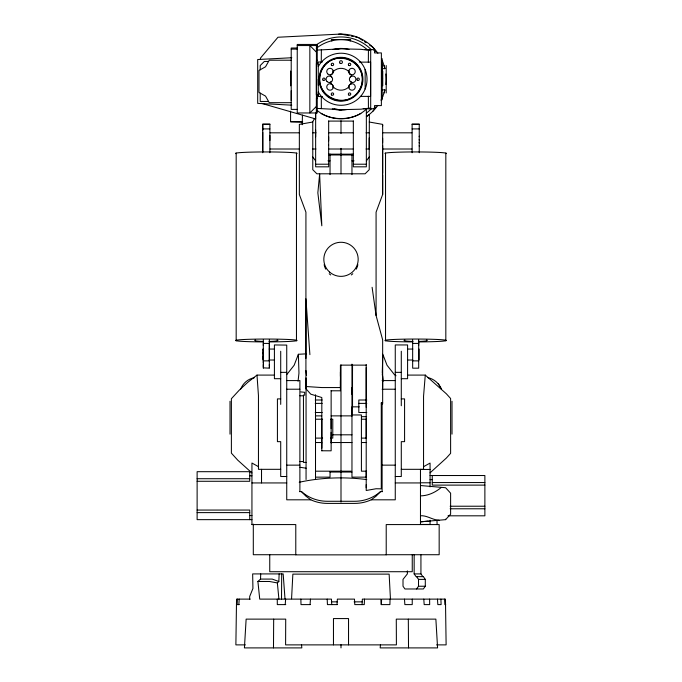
<?xml version="1.0" encoding="UTF-8"?>
<svg xmlns="http://www.w3.org/2000/svg" width="682" height="682" viewBox="0 0 682 682"><rect width="100%" height="100%" fill="white"/><g stroke="black" fill="none" stroke-linecap="round" stroke-linejoin="round"><path stroke-width="1.02" d="M262.758 152.734L262.758 132.299M262.758 129.989L262.758 124.422L269.884 124.422M269.339 367.018L269.339 368.178L263.312 367.845M263.312 367.018L263.312 364.486M263.312 363.003L263.312 343.421L269.339 343.421L269.339 360.872L263.312 360.872L263.312 368.178M269.339 367.845L269.339 364.486M269.884 140.501L269.884 135.334M291.214 100.569L291.214 90.791M305.92 358.374L305.92 212.17L299.347 194.498L299.347 124.38L312.774 122.018L312.774 169.69L316.883 173.799L365.117 173.799L369.226 169.69L369.226 137.943M315.51 412.789L315.51 407.87M315.647 136.809L315.647 113.4M316.431 63.4L316.431 60.587L317.249 60.272M318.255 85.284L318.255 79.257M331.137 432.337L331.137 450.811L321.819 450.768M321.819 448.168L321.819 443.147M321.819 442.959L321.819 397.529L310.753 394.153L305.92 388.689L305.92 298.801L309.892 354.649M328.664 145.113L328.664 136.809M331.137 442.959L331.137 390.454M340.42 371.937L340.42 387.555L321.819 387.555L305.92 386.515M351.963 415.994L351.963 387.555M352.509 407.819L352.509 364.597M366.208 487.732L366.208 470.955M366.208 364.452L366.208 476.752M382.201 99.811L382.201 64.722M382.653 387.734L382.653 375.825M381.281 403.863L382.653 403.863L382.653 339.858L376.08 315.519L376.08 212.17L382.653 194.498L382.653 138.318M382.653 125.991L382.653 124.38L369.226 122.018M418.688 345.561L418.688 341.085M419.242 146.093L419.242 145.624M419.242 142.93L419.242 142.359M419.242 140.057L419.242 139.478M419.242 136.707L419.242 136.212M273.482 647.9L273.678 619.128M281.513 599.12L281.692 573.912M321.273 62.514L321.358 49.871M368.425 51.176L368.365 60.246A674.114 228.18 -90 0 0 368.34 62.267M412.26 599.12L412.218 604.602L404.869 604.602L404.477 599.12M250.328 599.12L236.543 599.12L235.878 644.882L245.384 644.882M381.357 604.602L381.613 599.12L445.457 599.12L446.122 644.882L436.616 644.882M382.27 372.781L382.807 354.282L387.026 365.254L394.409 374.606L396.012 375.748M390.053 599.12L389.899 604.602L381.195 604.602L380.829 599.12L362.355 599.12L362.074 604.602M331.725 604.602L331.443 599.12L259.723 599.12L257.907 581.482L260.524 579.086L260.729 573.912M278.912 599.12L277.369 582.931L278.836 581.499L279.143 573.912M249.603 599.12L249.723 596.383L252.928 588.489L252.655 573.912L283.175 573.912L284.991 598.753M237.396 599.12L237.148 604.602L239.194 604.602M364.512 599.12L364.256 604.602L354.785 604.602L354.478 599.12L337.36 599.12L337.019 604.602M291.564 598.779L292.859 574.125L389.141 574.125L390.436 598.779M238.845 604.602L239.203 599.12M310.063 604.602L310.463 599.12M285.212 604.602L285.639 599.12M385.85 84.508L386.072 81.985A45.148 45.148 0 0 0 386.072 76.529L385.85 74.006M380.454 644.882L380.172 647.9L437.58 647.9L435.866 619.128L396.285 619.128L396.404 644.882L285.596 644.882L285.715 619.128L246.134 619.128L244.42 647.9L301.828 647.9L301.546 644.882M298.051 381.289L298.963 373.105L298.375 354.282L306.414 353.847M407.589 375.091L425.278 375.091L423.548 396.268L423.548 469.318L401.289 469.318M305.92 388.689L306.525 384.546M381.784 89.862L384.895 89.862L384.026 92.957M298.375 354.282L294.155 365.245L286.772 374.597M240.635 389.192C242.877 383.361 248.078 378.732 254.326 377.768M312.637 121.993L314.47 118.608L315.647 118.949L315.647 113.127M372.935 111.192L375.808 106.878M381.57 98.259L382.721 96.537M416.574 588.984L418.509 586.239L418.509 579.385L416.574 576.648M414.153 554.722L414.153 573.912L416.088 576.648L423.36 576.648L425.295 579.385L425.295 586.239L423.36 588.984L404.946 588.984L403.011 586.239L403.011 579.385L407.367 573.912L407.367 570.877M366.353 160.85L369.363 156.843M428.228 521.099L420.47 521.841L445.619 519.641L450.614 514.177L450.614 493.188L445.619 487.724L420.47 485.524M382.108 491.56L380.599 491.56L376.123 496.138L371.187 499.812A38.371 37.067 0 0 1 354.7 503.401L327.3 503.401A38.371 37.067 0 0 1 310.813 499.812L286.738 499.812L286.738 345.092L274.411 344.947L274.411 378.706L280.711 378.706M316.431 106.383L309.85 112.965L309.85 45.549L316.431 52.13M430.061 472.848L446.386 458.023L450.614 453.342L450.614 398.51L446.386 393.829L425.278 375.091M274.411 375.091L256.995 375.091L247.83 382.261L239.271 390.147L231.386 398.706L231.386 453.146L237.788 460.197L251.939 472.95M316.968 110.296C330.651 122.01 353.25 121.575 366.353 109.146L366.353 166.826L353.336 166.826L353.336 120.953M441.186 487.528C435.304 492.421 428.219 495.78 420.47 495.874M330.847 74.705L332.305 73.861L333.148 72.403L333.148 70.706M330.199 82.411L331.657 81.567M350.343 76.947L351.801 76.103A3.265 3.265 0 0 1 355.799 80.101A3.265 3.265 0 0 1 350.343 81.567A3.265 3.265 0 0 1 351.801 76.103M351.153 83.809A3.265 3.265 0 0 0 349.695 89.265A3.265 3.265 0 0 0 355.152 87.808A3.265 3.265 0 0 0 351.153 83.809L349.695 84.653L348.852 86.111L348.852 87.808M423.548 466.701L430.061 463.078L430.061 486.871M360.863 113.476C348.647 120.296 333.353 120.296 321.137 113.476M336.081 49.402L341 48.431M260.43 59.385L260.43 58.149L277.966 37.246L338.707 34.16A45.839 45.839 0 0 1 341 34.1L349.133 35.72M338.673 34.16L338.707 34.16A45.276 45.276 0 0 1 341 34.1A45.148 45.148 0 0 1 377.896 53.23M317.249 50.084L341.094 48.84L360.983 49.317L370.693 50.587L370.693 107.927L360.983 109.197L341.094 109.674L317.249 108.429M291.802 57.74L257.694 59.522L257.694 103.374L291.785 105.156M439.055 520.213C432.669 520.093 427.145 515.294 420.47 515.745M297.241 45.549L317.249 45.549M297.241 48.013L291.214 48.013L291.214 109.401L297.241 109.401M291.214 49.113L297.241 49.113M291.18 60.212L269.254 60.212L265.545 66.776L258.981 70.485L258.981 92.411L265.545 96.128L269.254 102.684L291.18 102.684M268.555 61.448L264.326 61.448L260.209 65.557L260.209 69.786M322.373 61.994L318.255 61.994L318.255 66.589A26.035 26.035 0 0 1 357.632 59.223A26.035 26.035 0 0 1 357.632 99.291A26.035 26.035 0 0 1 318.255 91.917L318.255 96.52L322.373 96.52M359.32 62.13L370.599 62.13L370.599 96.384L360.352 96.384M381.784 68.652L384.895 68.652L384.026 65.557M268.555 101.456L260.209 101.456L260.209 93.11M302.441 115.139L302.22 124.704M328.664 121.089L353.336 121.089M412.116 124.422L419.242 124.422M262.758 128.907L269.884 128.907M412.116 128.907L419.242 128.907M270.081 132.82L299.347 132.82M312.774 132.82L315.971 132.82M328.75 132.82L353.25 132.82M366.029 132.82L369.226 132.82M382.653 132.82L411.919 132.82M270.081 149.008L299.347 149.008M312.774 149.008L315.971 149.008M328.75 149.008L353.25 149.008M366.029 149.008L369.226 149.008L369.363 114.397L366.353 116.631A45.148 45.148 0 0 0 377.828 105.386M382.653 149.008L411.919 149.008M328.664 154.166L353.336 154.166M328.664 154.967L353.336 154.967M327.982 160.85L330.037 160.85M351.963 160.85L354.018 160.85M315.647 164.209L328.664 164.209M353.336 164.209L366.353 164.209M412.661 343.421L418.688 343.421M269.177 349.056L274.411 349.056M407.589 349.056L412.823 349.056M269.177 360.019L274.411 360.019M407.589 360.019L412.823 360.019M412.661 360.872L418.688 360.872M366.208 365.126L340.42 365.126L340.42 376.336M280.711 372.355L286.738 372.355M395.262 372.346L401.289 372.346M401.289 378.706L407.589 378.706L407.589 344.947L395.262 344.947L395.262 499.812L371.187 499.812M286.738 380.582L299.892 380.582L299.892 491.765M382.108 380.582L395.262 380.582M286.738 389.217L299.892 389.217M382.108 389.217L395.262 389.217M331.137 390.795L340.42 390.795L340.42 380.59M299.892 395.782L303.456 395.782M280.711 398.902L277.421 398.902L277.421 441.655L280.711 441.655L280.711 476.505L286.738 476.505M401.289 398.902L404.579 398.902L404.579 441.655L401.289 441.655L401.289 476.505L395.262 476.505M315.212 400.002L322.194 400.002M366.788 400.002L358.809 400.002L358.809 412.508L366.788 412.508M382.653 402.644L381.281 402.644L381.281 488.832L376.08 488.747L366.208 490.486L366.208 484.621M315.212 403.386L322.194 403.386M358.809 403.386L366.788 403.386M359.261 406.847L351.963 406.847L351.963 471.185L315.51 471.185M315.212 412.508L322.194 412.508M351.963 414.963L361.417 414.963L361.417 471.185L366.601 471.185M315.51 415.875L321.759 415.875M331.137 415.875L351.963 415.875M361.417 416.676L366.601 416.676M315.51 419.217L322.62 419.217M330.744 419.217L332.782 419.217L332.782 438.108L330.744 438.108M361.417 419.217L366.456 419.217M332.177 434.809L351.963 434.809M315.51 438.108L322.62 438.108M361.417 438.108L366.456 438.108M315.51 442.533L321.759 442.533M331.137 442.533L351.963 442.533M361.417 442.533L366.601 442.533M299.892 461.552L303.456 461.552M306.056 462.396L303.456 462.396L303.456 394.929M286.738 465.141L299.892 465.141M382.108 465.141L395.262 465.141M280.711 469.318L258.452 469.327L258.452 395.569L256.995 375.091M420.47 469.446L430.061 469.446M251.206 471.688L197.124 471.688L197.124 519.65L251.939 519.65M330.037 472.038L351.963 472.038M430.061 475.524L484.876 475.524L484.876 515.814L448.04 515.814M249.74 475.797L251.939 475.797M315.442 477.144L330.037 477.144L330.037 471.876M366.558 477.144L351.963 477.144L351.963 471.876M197.124 478.721L249.74 478.721M430.061 479.634L432.26 479.634M197.124 481.279L249.74 481.279L249.74 471.688M432.26 482.558L484.876 482.558M420.47 482.788L430.061 482.788M251.939 482.941L286.738 482.941M395.262 482.941L420.47 482.941M484.876 485.115L432.26 485.115L432.26 475.524M299.892 491.56L301.401 491.56A38.363 37.058 0 0 0 327.3 501.279L354.7 501.279A38.363 37.058 0 0 0 380.599 491.56M450.146 506.223L484.876 506.223M450.146 508.781L484.876 508.781M197.124 510.059L249.74 510.059L249.74 519.65M197.124 512.617L249.74 512.617M249.74 515.532L251.939 515.532M251.939 524.441L253.303 524.441M420.47 524.441L430.061 524.441L430.061 520.23M295.869 554.722L253.303 554.722L253.303 524.16M386.131 554.722L439.165 554.722L439.165 524.577L386.217 524.577L386.217 554.858L295.783 554.858L295.783 524.577L251.939 524.577L251.939 463.018L258.452 466.65M414.153 573.912L420.93 573.912L422.874 576.648M260.524 579.086L272.186 579.086L278.836 581.499M418.509 579.385L425.295 579.385M257.907 581.482L269.509 581.482L277.369 582.931M418.509 586.239L425.295 586.239M331.512 601.856L337.385 601.856M354.111 601.856L362.202 601.856M285.775 604.602L277.31 604.602L277.267 599.12M310.404 604.602L301.009 604.602L300.864 599.12M337.334 604.602L327.437 604.602L327.198 599.12M445.687 604.602L444.886 604.602L444.562 599.12M290.575 111.183L290.575 121.737L302.203 121.89M290.575 121.737L302.765 121.967M365.075 49.411C367.709 50.272 376.063 47.501 374.529 52.932L381.374 52.923L381.374 105.591L374.529 105.591L374.529 108.165L371.92 108.941L363.25 108.677M300.779 391.92L304.692 392.295L304.692 395.432M351.162 36.12L353.199 36.53M355.228 36.93L358.28 37.536L362.594 40.417M334.12 108.719L341 110.083M261.445 103.332L315.647 118.949M427.691 377.555C433.829 378.885 438.986 383.173 441.339 389.004L438.245 383.642M317.249 98.242L316.431 97.927L316.431 112.965L316.431 45.549M351.153 74.705L349.695 73.861L348.852 72.403L348.852 70.706M350.343 81.567L351.801 82.411M330.199 76.103L331.657 76.947M330.847 83.809L332.305 84.653L333.148 86.111L333.148 87.808A3.265 3.265 0 0 1 327.692 89.265A3.265 3.265 0 0 1 329.159 83.809A3.265 3.265 0 0 1 333.148 87.808M364.316 41.568L366.038 42.719M369.482 45.021L372.935 47.322L375.808 51.636M310.813 499.812L305.877 496.138L301.401 491.56M312.637 156.843L315.647 160.85M381.57 60.255L382.721 61.977M372.108 287.293L376.08 315.519M305.92 370.462L306.525 375.432M382.244 373.813L383.131 381.204M423.786 599.12L424.187 604.602L429.677 604.602L429.609 599.12M437.46 599.12L437.835 604.602L441.092 604.602L440.913 599.12M436.966 520.434L437.111 524.577M368.425 107.338L368.365 98.268A674.114 228.18 -90 0 1 368.34 96.247M408.322 619.128L408.518 647.9M321.282 96.972L321.358 108.643M452.004 401.263L452.004 434.144M445.823 153.092L445.823 340.761M445.619 519.181L445.619 519.641M420.93 554.722L420.93 573.912M420.47 469.318L420.47 524.577M419.242 152.734L419.242 124.013L412.116 124.013L412.116 152.734M419.106 349.056L419.106 360.019M418.688 339.713L418.688 368.178L412.661 368.178L412.661 339.713M412.252 554.722L412.252 571.712L269.748 571.712L269.748 554.722M401.289 351.256L401.289 405.756M386.217 65.557L386.217 92.957M385.535 153.092L385.535 340.761M382.747 71.064L382.747 78.277M382.747 78.583L382.747 85.821M382.653 125.036L382.653 142.683M382.653 145.624L382.653 173.211M382.653 175.01L382.653 194.498M382.201 58.703L382.201 71.388M382.108 402.951L382.108 491.765M366.208 367.581L366.208 407.393M366.208 419.072L366.208 438.253M352.509 364.657L352.509 371.008M352.509 389.473L352.509 407.546M351.963 154.072L351.963 174.652M351.963 364.128L351.963 394.409M348.673 39.522L348.673 40.443L350.591 40.869L350.591 39.522L331.409 39.522L331.409 40.869L333.327 40.443L333.327 39.522M348.536 644.882L348.536 618.574L333.464 618.574L333.464 644.882M341 120.714L341 133.476M341 148.352L341 173.833M341 364.955L341 502.097M341 644.703L341 647.9M331.137 419.072L331.137 428.663M330.037 154.072L330.037 174.652M328.664 120.953L328.664 140.918M328.664 144.968L328.664 166.826L315.647 166.826L315.647 129.955M321.819 419.072L321.819 450.811M318.255 64.696L318.255 95.011M317.249 64.185L317.249 44.449L297.241 44.449L297.241 112.965L317.249 112.965L317.249 94.329M316.337 63.503L316.337 95.011M315.51 394.75L315.51 479.523M306.056 377.93L306.056 479.523M296.465 153.092L296.465 340.761M290.668 71.064L290.668 78.277M290.668 78.583L290.668 85.821M280.711 351.256L280.711 404.383M269.884 152.734L269.884 124.013L262.758 124.013L262.758 151.933M269.339 339.713L269.339 366.055M263.312 339.713L263.312 345.561M263.312 349.073L263.312 350.318M263.312 351.98L263.312 354.026M263.312 356.149L263.312 359.38M262.894 349.056L262.894 360.019M261.53 469.318L261.53 482.941M236.177 153.092L236.177 340.761M230.013 401.263L230.013 434.144M306.15 468.193A162.7 87.415 0 0 1 299.901 467.23M299.245 482.259A109.069 58.601 0 0 1 366.78 479.599M385.535 153.655A30.733 1.432 0 0 1 415.67 151.941A30.733 1.432 0 0 1 445.823 153.655M412.636 341.904A30.733 1.432 0 0 1 389.584 339.721A30.733 1.432 0 0 1 441.774 339.73A30.733 1.432 0 0 1 418.722 341.904M236.168 153.655A30.733 1.432 0 0 1 266.364 151.941A30.733 1.432 0 0 1 296.457 153.655M263.278 341.904A30.733 1.432 0 0 1 240.226 339.73A30.733 1.432 0 0 1 292.416 339.721A30.733 1.432 0 0 1 269.364 341.904M357.854 264.642A17.186 17.059 0 0 1 356.26 269.16M352.799 273.712A17.186 17.059 0 0 1 351.324 274.957M330.676 274.957A17.186 17.059 0 0 1 329.201 273.712M325.74 269.16A17.186 17.059 0 0 1 324.146 264.642M426.429 339.986A11.645 1.083 0 0 1 418.398 341.452M412.96 341.452A11.645 1.083 0 0 1 404.912 339.986M277.08 339.986A11.645 1.083 0 0 1 269.049 341.452M263.602 341.452A11.645 1.083 0 0 1 255.562 339.986M346.831 109.529A30.826 30.826 0 0 1 332.313 108.839M333.021 49.479A30.826 30.826 0 0 1 348.979 49.479M365.39 88.362A25.865 25.865 0 0 1 365.151 88.975L365.151 69.538A25.294 25.294 0 0 1 365.39 70.152M384.895 89.862A45.148 45.148 0 0 1 380.991 100.228M382.321 61.048A45.148 45.148 0 0 1 384.895 68.652M371.187 108.898A42.301 42.301 0 0 1 366.353 113.127M316.78 44.577A42.301 42.301 0 0 1 371.494 49.939M316.303 48.337A39.565 39.565 0 0 1 367.129 49.539M351.545 82.258A10.955 10.955 0 0 1 350.906 83.954M348.852 86.904A10.955 10.955 0 0 1 333.166 86.904M331.111 83.954A10.955 10.955 0 0 1 330.472 82.258M330.472 76.265A10.955 10.955 0 0 1 331.111 74.568M333.166 71.619A10.955 10.955 0 0 1 348.852 71.619M350.906 74.568A10.955 10.955 0 0 1 351.545 76.265M319.628 174.081L317.846 192.827L321.819 225.81L319.628 174.081M321.248 71.073C311.307 97.032 349.431 112.82 360.752 87.441C370.693 61.482 332.569 45.694 321.248 71.073M329.67 272.135A17.186 17.059 0 0 0 357.854 262.638A17.186 17.059 0 0 0 335.476 243.167A17.186 17.059 0 0 0 329.67 272.135M329.022 96.955A21.372 21.372 0 0 0 362.321 80.783A21.372 21.372 0 0 0 331.657 60.033A21.372 21.372 0 0 0 329.022 96.955M323.609 92.607A21.926 21.926 0 0 0 361.255 87.646A21.926 21.926 0 0 0 338.136 57.518A21.926 21.926 0 0 0 323.609 92.607M327.045 81.567A3.265 3.265 0 0 0 332.501 80.101A3.265 3.265 0 0 0 328.511 76.103A3.265 3.265 0 0 0 327.045 81.567M349.695 73.861A3.265 3.265 0 0 0 355.152 72.403A3.265 3.265 0 0 0 351.153 68.405A3.265 3.265 0 0 0 349.695 73.861M327.692 73.861A3.265 3.265 0 0 0 333.148 72.403A3.265 3.265 0 0 0 329.159 68.405A3.265 3.265 0 0 0 327.692 73.861M357.274 80.109A1.202 1.202 0 0 0 359.295 79.572A1.202 1.202 0 0 0 357.82 78.089A1.202 1.202 0 0 0 357.274 80.109M348.715 65.276A1.202 1.202 0 0 0 350.727 64.739A1.202 1.202 0 0 0 349.252 63.256A1.202 1.202 0 0 0 348.715 65.276M339.994 63.136A1.415 1.415 0 0 0 342.373 62.497A1.415 1.415 0 0 0 340.633 60.758A1.415 1.415 0 0 0 339.994 63.136M331.58 65.276A1.202 1.202 0 0 0 333.6 64.739A1.202 1.202 0 0 0 332.125 63.256A1.202 1.202 0 0 0 331.58 65.276M323.021 80.109A1.202 1.202 0 0 0 325.033 79.572A1.202 1.202 0 0 0 323.558 78.089A1.202 1.202 0 0 0 323.021 80.109M331.58 94.943A1.202 1.202 0 0 0 333.6 94.406A1.202 1.202 0 0 0 332.125 92.922A1.202 1.202 0 0 0 331.58 94.943M348.715 94.943A1.202 1.202 0 0 0 350.727 94.406A1.202 1.202 0 0 0 349.252 92.922A1.202 1.202 0 0 0 348.715 94.943"/></g></svg>
